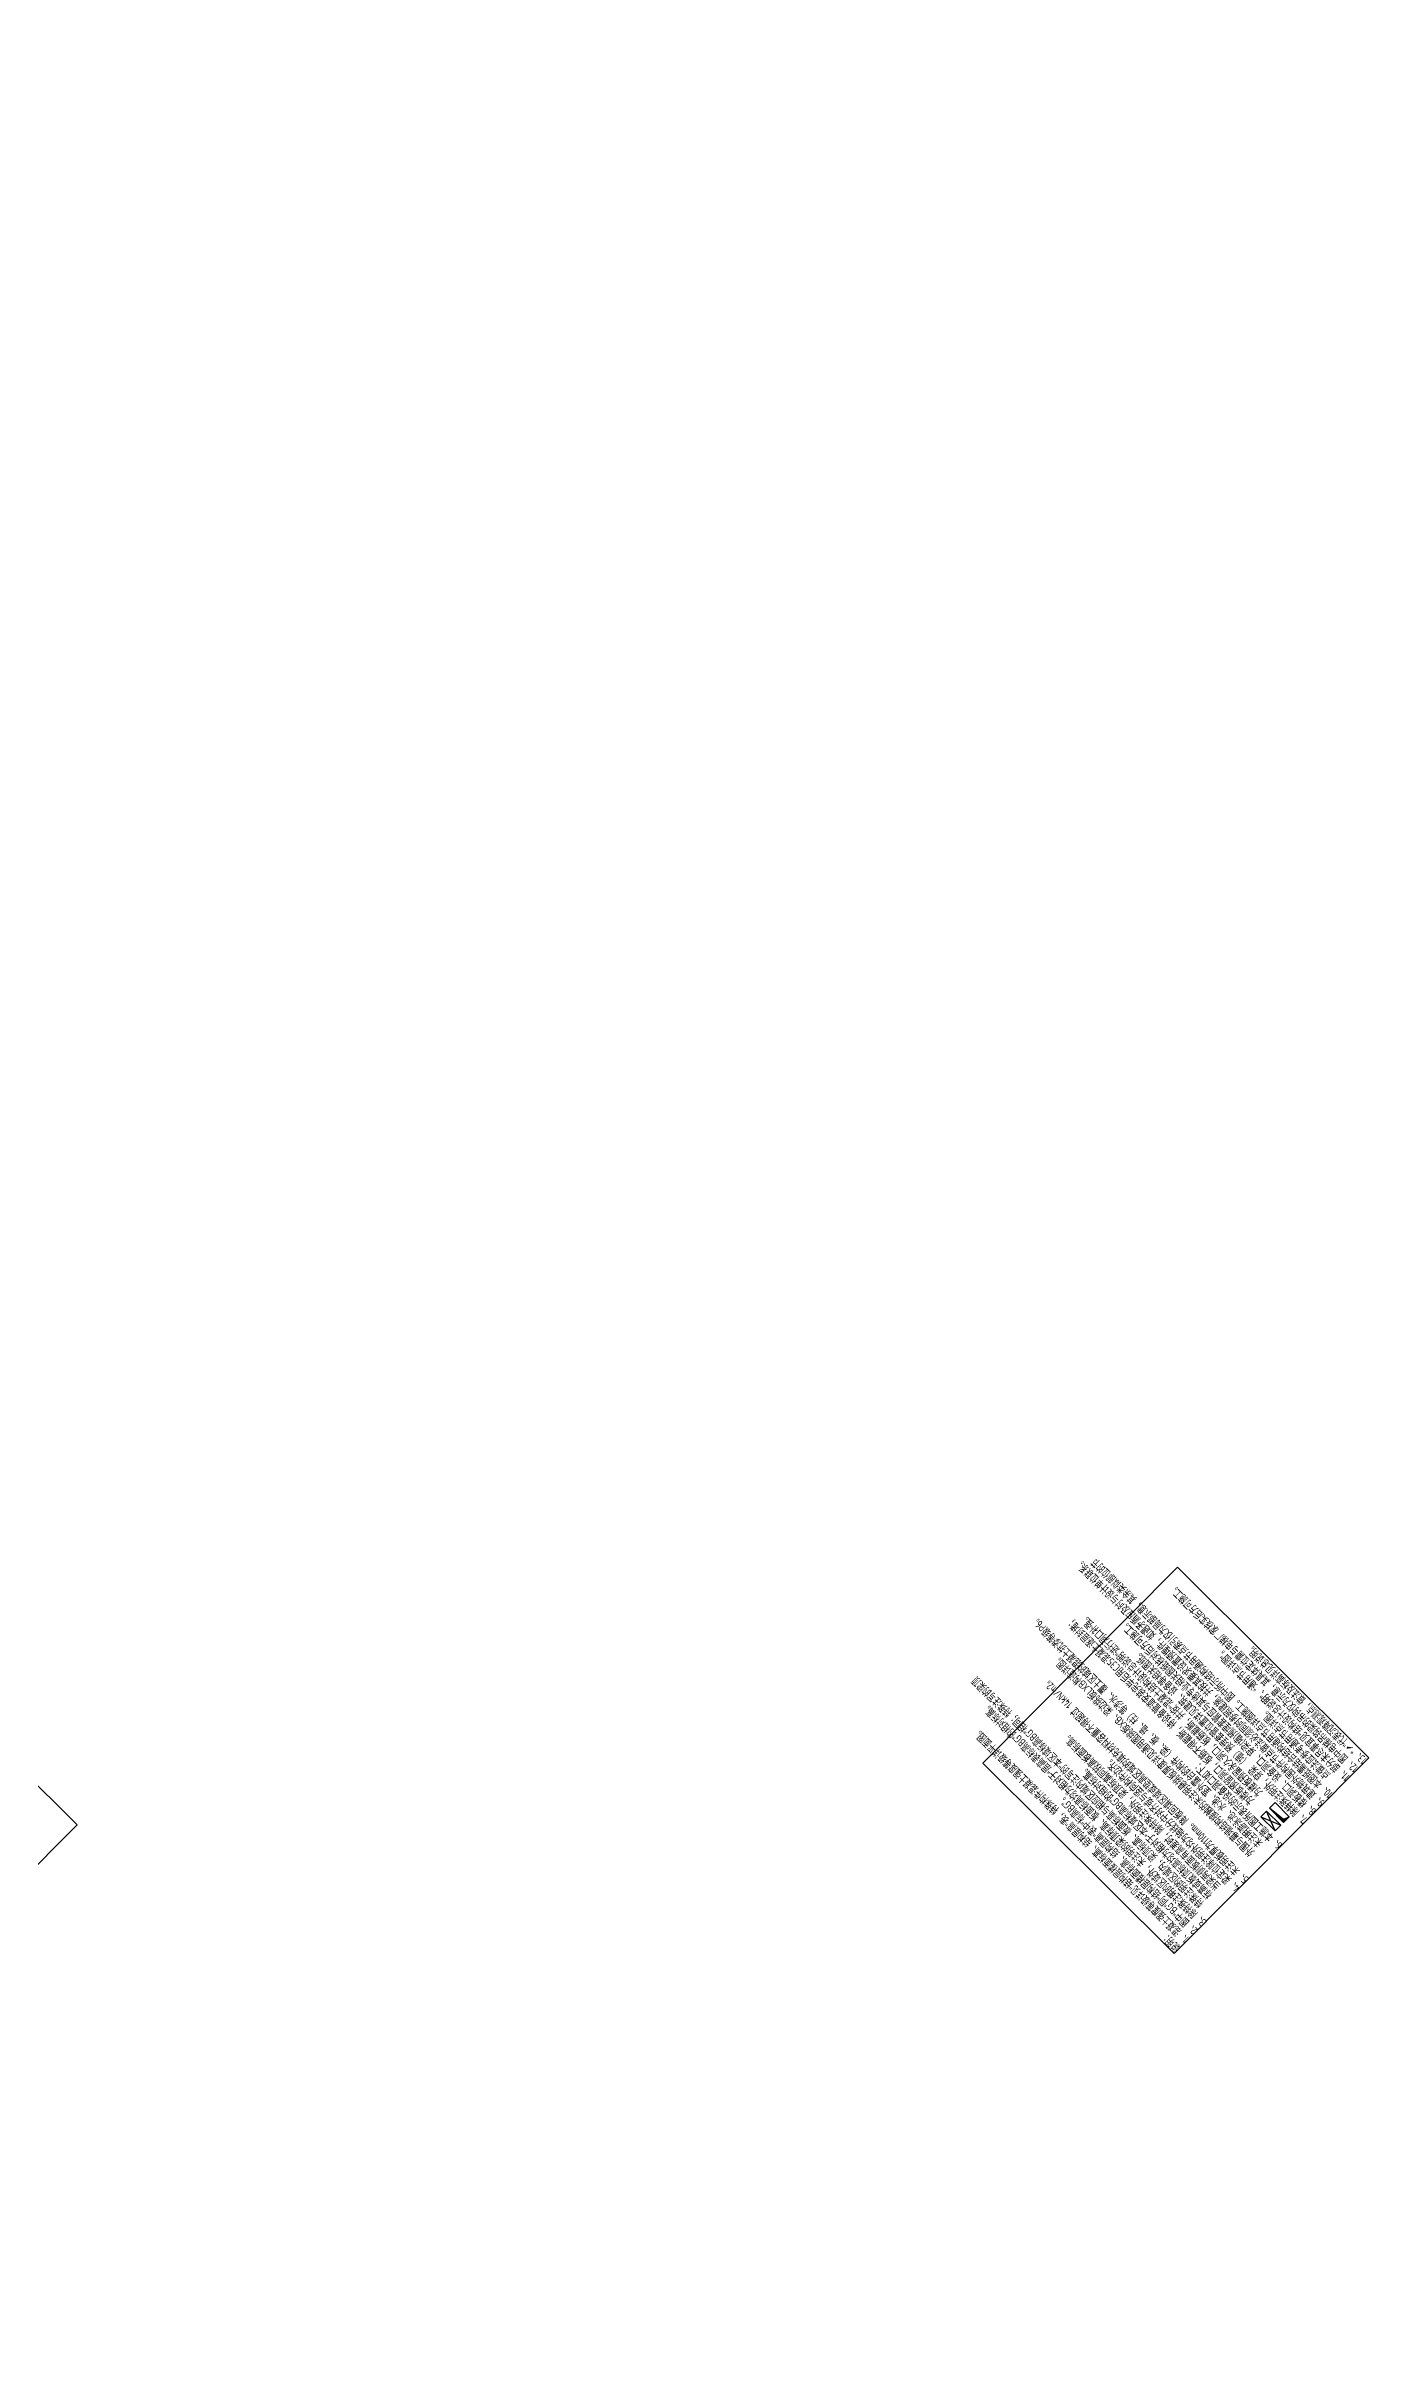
# Model space of a CAD drawing. Extents: x 517450926 to 520131079, y 3499134486 to 3500888201.
# Drawn here: x 518607468 to 518706646, y 3500243665 to 3500416123 of the extents above; entities that cross this region are included whole.
import ezdxf
from ezdxf.enums import TextEntityAlignment as Align

# ---------------------------------------------------------------- set-up
doc = ezdxf.new("R2010")
doc.units = 0
doc.header["$LTSCALE"] = 1000
doc.header["$MEASUREMENT"] = 0
doc.layers.get('0').update_dxf_attribs({"linetype": 'CONTINUOUS'})
for name, color, linetype in [('__覆盖_S-plan-20-模板施工说明_TEN259BT_设计区$0$S_PLAN_TEXT', 7, 'CONTINUOUS'), ('C-SHET-SHET', 144, 'CONTINUOUS'), ('S_PLAN_TEXT', 7, 'CONTINUOUS')]:
    doc.layers.add(name, color=color, linetype=linetype)
doc.layers.add('S_POST_OTHER_TPLT', color=8, linetype='CONTINUOUS', plot=False)
doc.layers.add('内框', color=8, linetype='CONTINUOUS', plot=False)
doc.styles.get("Standard").update_dxf_attribs({"font": 'Tssdeng.shx', "bigfont": 'Tssdchn.shx'})
doc.styles.add('TSSD_Rein', font='Tssdeng.shx', dxfattribs={"width": 0.7, "bigfont": 'Tssdchn.shx'})
doc.styles.add('黑体', font='simhei.ttf')

# ---------------------------------------------------------------- blocks, each defined once
blk = doc.blocks.new('THAPE_A1L2_inner')
at = {"layer": '内框'}
blk.add_lwpolyline([(0, 0), (1261, 0), (1261, 594), (0, 594)], close=True, dxfattribs=at)
at = {"layer": '内框', "style": '黑体', "width": 0.8}
blk.add_attdef('内框名称', (58.9, 599.3), '', height=8, dxfattribs=at)
blk = doc.blocks.new('SH_THAPE_A1L2')
blk.add_lwpolyline([(0, 0), (1261, 0), (1261, 594), (0, 594)], close=True)
blk.add_attdef('作废标记', text='', height=400).set_placement((658, 330.5), align=Align.MIDDLE_CENTER)
blk = doc.blocks.new('S20-03-施工说明')
at = {"layer": 'S_PLAN_TEXT'}
blk.add_hatch(color=256, dxfattribs=at).paths.add_polyline_path([(750, -8900), (850, -8600), (1750, -8500), (750, -8500)])
for points in [[(750, -7900), (750, -8300), (1750, -8300), (1750, -7900), (750, -7900), (1750, -8300), (1750, -7900), (750, -8300)], [(750, -8900), (1750, -8900), (1750, -8500), (750, -8500), (750, -8900), (850, -8600), (1750, -8500)]]:
    blk.add_lwpolyline(points, dxfattribs=at)
at = {"layer": 'S_POST_OTHER_TPLT'}
blk.add_lwpolyline([(0, 0), (13500, 0), (13500, -13800), (0, -13800)], close=True, dxfattribs=at)
at = {"layer": 'S_PLAN_TEXT', "style": 'TSSD_Rein', "width": 0.7}
for s, p in [('1、混凝土强度等级详见“结构层楼面标高、结构层高”表，特殊构件混凝土强度等级详平面图。', (0, -1100)), ('说明：', (0, -500)), ('2、图中“BG”同“结构层楼面标高、结构层高”表中“标高BG”。', (0, -1700)), ('3、除特殊注明的区域外，未注明的梁顶标高、板面标高均为相对于“层高表标高BG”的相对标高。', (0, -2300)), ('\u3000\u3000标高或板顶标高均为相对于“本区域标高BG”的相对标高。', (0, -3500)), ('\u3000\u3000特殊注明的区域内，梁顶标高、板面标高与相应区域内注写的“本区域标高BG”相同；特殊注写的梁顶', (0, -2900)), ('4、梁定位除注明外均为轴线分中对齐或与竖向构件边齐。', (0, -4700)), ('\u3000\u3000当梁两侧板面有高差时，除特殊注明外，梁顶标高同较高板面标高。', (0, -4100)), ('6、本施工图所表示的设备洞口如下：', (0, -7700)), ('\u3000\u3000\u3000\u3000\u3000\u3000\u3000为楼板预留洞口，板筋不得截断，待设备管道安装完毕后用C35混凝土逐层封堵；', (0, -8300)), ('7、除特殊注明外，穿梁 （墙）预埋套管位置详见建筑、设备等相关图纸。', (0, -9500)), ('\u3000\u3000\u3000\u3000\u3000\u3000\u3000为楼板预留永久洞口，板筋截断，并按“混凝土结构设计总说明”进行洞口补强。', (0, -8900)), ('9、建筑物外围构件节点做法必须同时参照建施，并按其要求设置预埋件，如遇矛盾应及时与设计单位联系。', (0, -10700)), ('8、楼板洞口、设备洞口、穿梁(墙)预埋套管应与其他专业相关图纸核对后方可施工。', (0, -10100)), ('10、本图纸需结合结构通用节点详图施工。图中所示结构通用节点索引仅为局部示意，其余类似部位的节', (0, -11300)), ('    点做法应参考通用节点详图。', (0, -11900)), ('11、部分未尽事宜见“结构设计总说明”、“通用节点详图”。', (0, -12500)), ('12、图中电梯吊钩梁的吊钩仅为示意，其具体定位需与电梯厂家核实后方可施工。', (0, -13100))]:
    blk.add_text(s, height=400, dxfattribs=at).set_placement(p)
at = {"layer": 'S_PLAN_TEXT', "color": 6, "style": 'TSSD_Rein', "width": 0.7}
for s, p in [('5、未注明板厚为110mm。降板回填区域或垫高区域的填充材料容重不得超过 14kN/m2。', (0, -5300)), ('\u3000\u3000外围与幕墙结构接触的未注明悬挑板厚度详见通用图挑板XB、梁边挑板LXB构造详图。', (0, -6500)), ('    未注明游泳池、水池、室外露台的构件（梁、板、墙、柱）等涉水、覆土区域的混凝土抗渗等级P6。', (0, -7100))]:
    blk.add_text(s, height=400, dxfattribs=at).set_placement(p)

msp = doc.modelspace()

# ---------------------------------------------------------------- linework, layer by layer
at = {"layer": '__覆盖_S-plan-20-模板施工说明_TEN259BT_设计区$0$S_PLAN_TEXT'}
msp.add_solid([(518705012.3738, 3500288604.0363), (518704958.635, 3500288442.9562), (518705515.1575, 3500288531.1764)], dxfattribs=at)

# ---------------------------------------------------------------- block references
at = {"layer": 'C-SHET-SHET', "xscale": 150, "yscale": 150, "zscale": 150, "rotation": 135.1572922948761}
msp.add_blockref('SH_THAPE_A1L2', (518609792.2772, 3500282741.2279), dxfattribs=at)
at = {"layer": 'S_PLAN_TEXT', "xscale": 1.5, "yscale": 1.5, "zscale": 1.5, "rotation": 135.1572922659513}
msp.add_blockref('S20-03-施工说明', (518692048.8895, 3500273096.1737), dxfattribs=at)
at = {"layer": '内框', "xscale": 150, "yscale": 150, "zscale": 150, "rotation": 135.1572922948763}
msp.add_blockref('THAPE_A1L2_inner', (518609792.2772, 3500282741.2279), dxfattribs=at)

# ---------------------------------------------------------------- texts
at = {"layer": 'S_PLAN_TEXT', "style": 'TSSD_Rein', "width": 0.7}
msp.add_text('13、“  ”代表沉降观测点，做法及标高详见总说明。 ', height=600, rotation=135.157287351, dxfattribs=at).set_placement((518706539.9876, 3500287667.0548))

doc.saveas('drawing.dxf')
